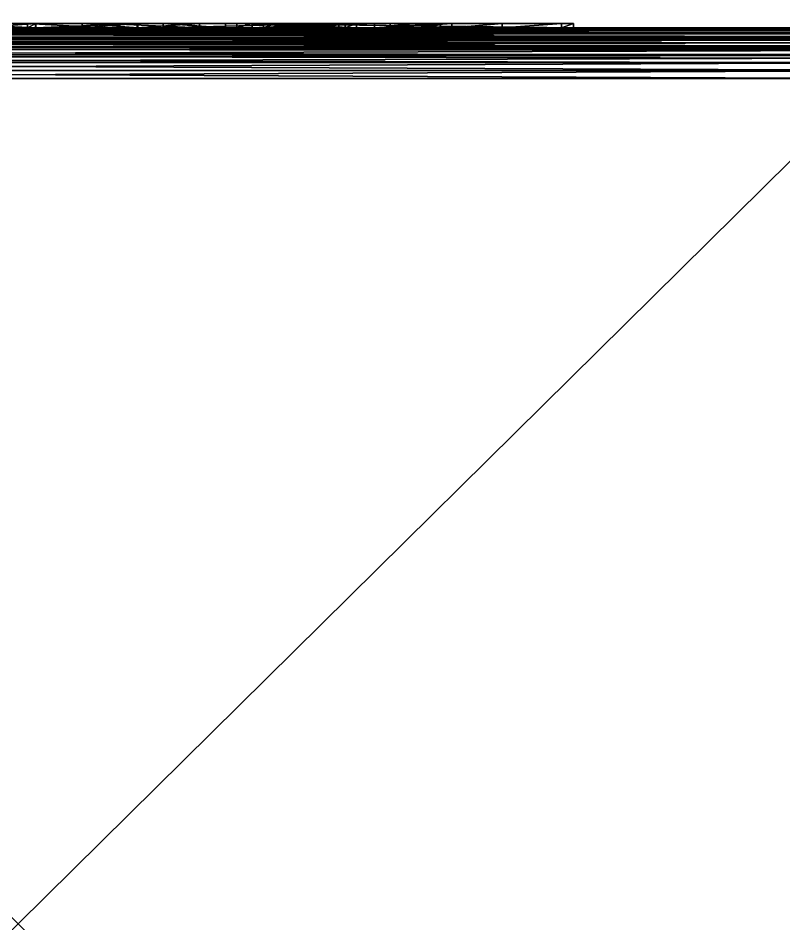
# Model space of a CAD drawing. Extents: x 0 to 3.4, y 0 to 2.1.
# Drawn here: x 1.7 to 2.55, y 1.05 to 2.055 of the extents above; entities that cross this region are included whole.
import ezdxf

# ---------------------------------------------------------------- set-up
doc = ezdxf.new("R2010")
doc.units = 0
for name, color, linetype in [('Triangle_Set', 253, 'CONTINUOUS'), ('Triangle_Set_ncl1_1', 42, 'CONTINUOUS'), ('Triangle_Set_ncl1_2', 254, 'CONTINUOUS'), ('Triangle_Set_ncl1_3', 254, 'CONTINUOUS')]:
    doc.layers.add(name, color=color, linetype=linetype)

msp = doc.modelspace()

# ---------------------------------------------------------------- meshes
at = {"layer": 'Triangle_Set', "color": 253}
mesh = msp.add_polyface(dxfattribs=at)
corners = [(0.75, 2.04384, -0.05616), (0.749381, 2.035524, -0.064476), (0.749793, 2.010469, -0.060996), (0.75, 1.98768, -0.05616), (0.749999, 1.997024, -0.056948), (0.749914, 2.006108, -0.05927), (0.749573, 2.014684, -0.063087), (0.749217, 2.018704, -0.065512), (0.748685, 2.02248, -0.068241), (0.75, 2.04384, -2.64384), (0.749147, 2.04384, -2.653592), (0.75, 1.98768, -2.64384), (0.749147, 0.05616, -2.653592), (0.748354, 2.024193, -2.630345), (0.749381, 2.035524, -2.635524), (0.748958, 2.020733, -2.633074), (0.749664, 2.013196, -2.637709), (0.749936, 2.005037, -2.641086), (0.749996, 1.996445, -2.643152), (0.749793, 2.039004, -2.610469), (0.75, 2.04384, -2.58768), (0.749999, 2.043052, -2.597024), (0.749914, 2.04073, -2.606108), (0.749573, 2.036913, -2.614684), (0.749217, 2.034488, -2.618704), (0.747537, 2.027391, -2.627391), (0.748685, 2.031759, -2.62248), (0.748958, 2.033074, -0.079267), (0.748354, 2.030345, -0.075807), (0.749664, 2.037709, -0.086804), (0.749936, 2.041086, -0.094963), (0.749996, 2.043152, -0.103555), (0.75, 2.04384, -0.11232), (0.749147, 2.053592, -2.64384), (0.749147, 2.053592, -0.05616), (0.747863, 2.054796, -2.654586), (0.749147, 2.04384, -0.046408), (0.747863, 2.054796, -0.045414), (0.75, 0.11232, -0.05616), (0.749147, 0.05616, -0.046408), (2.650001, 1.997024, -2.643052), (2.65, 1.98768, -2.64384), (2.65, 2.04384, -2.64384)]
mesh.append_faces([[corners[k] for k in face] for face in [(0, 1, 2), (3, 0, 4), (4, 0, 5), (5, 0, 2), (2, 1, 6), (6, 1, 7), (7, 1, 8), (9, 10, 11), (11, 10, 12), (13, 14, 15), (14, 9, 16), (15, 14, 16), (16, 9, 17), (9, 11, 18), (17, 9, 18), (9, 14, 19), (20, 9, 21), (21, 9, 22), (22, 9, 19), (19, 14, 23), (23, 14, 24), (14, 25, 26), (24, 14, 26), (27, 28, 1), (29, 27, 1), (30, 29, 0), (31, 0, 32), (31, 30, 0), (0, 29, 1), (9, 20, 33), (0, 34, 32), (20, 32, 33), (32, 34, 33), (9, 33, 10), (10, 33, 35), (34, 0, 36), (37, 34, 36), (0, 3, 36), (3, 38, 36), (38, 39, 36), (40, 41, 42)]], dxfattribs={"color": 253})
mesh = msp.add_polyface(dxfattribs=at)
corners = [(0.75, 0.05616, -2.64384), (0.749309, 0.047375, -2.64384), (0.75, 0.05616, -2.58768), (0.75, 0.05616, -0.05616), (0.75, 0.05616, -0.11232), (0.749147, 0.046408, -0.05616), (0.747251, 0.038806, -2.64384), (0.748354, 0.069655, -2.624193), (0.749381, 0.064476, -2.635524), (0.748958, 0.066926, -2.620733), (0.749664, 0.062291, -2.613196), (0.749936, 0.058914, -2.605037), (0.749996, 0.056848, -2.596445), (0.748958, 0.079267, -0.066926), (0.748354, 0.075807, -0.069655), (0.749381, 0.064476, -0.064476), (0.749664, 0.086804, -0.062291), (0.749936, 0.094963, -0.058914), (0.749996, 0.103555, -0.056848), (0.75, 0.11232, -0.05616), (0.75, 0.11232, -2.64384), (0.749147, 0.05616, -2.653592), (0.75, 1.98768, -2.64384), (0.749999, 0.102976, -2.643052), (0.749914, 0.093892, -2.64073), (0.749793, 0.089531, -2.639004), (0.749217, 0.081296, -2.634488), (0.748685, 0.07752, -2.631759), (0.749573, 0.085316, -2.636913), (0.749147, 0.05616, -0.046408), (0.747863, 0.045204, -2.654586), (0.747863, 0.045204, -0.045414), (0.749999, 0.056948, -0.102976), (0.749914, 0.05927, -0.093892), (0.749793, 0.060996, -0.089531), (0.749217, 0.065512, -0.081296), (0.748685, 0.068241, -0.07752), (0.747537, 0.072609, -0.072609), (0.749573, 0.063087, -0.085316), (2.65, 0.05616, -2.58768), (2.65, 0.05616, -2.64384), (2.650001, 0.056948, -2.597024)]
mesh.append_faces([[corners[k] for k in face] for face in [(0, 1, 2), (3, 4, 5), (6, 5, 1), (4, 2, 5), (2, 1, 5), (7, 8, 9), (8, 0, 10), (9, 8, 10), (10, 0, 11), (0, 2, 12), (11, 0, 12), (13, 14, 15), (16, 13, 15), (17, 16, 3), (18, 3, 19), (18, 17, 3), (3, 16, 15), (0, 20, 21), (20, 22, 21), (20, 0, 23), (23, 0, 24), (24, 0, 25), (25, 0, 8), (26, 8, 27), (28, 25, 8), (26, 28, 8), (3, 29, 19), (0, 21, 1), (1, 21, 30), (29, 3, 5), (29, 5, 31), (4, 3, 32), (32, 3, 33), (33, 3, 34), (34, 3, 15), (35, 15, 36), (36, 15, 37), (38, 34, 15), (35, 38, 15), (39, 40, 41)]], dxfattribs={"color": 253})
at = {"layer": 'Triangle_Set_ncl1_1', "color": 42}
mesh = msp.add_polyface(dxfattribs=at)
corners = [(2.65, 0.11232, -2.64384), (2.65, 1.98768, -2.64384), (0.75, 0.11232, -2.64384), (0.75, 1.98768, -2.64384), (0.75, 0.11232, -0.05616), (0.75, 1.98768, -0.05616), (2.65, 0.11232, -0.05616), (2.65, 1.98768, -0.05616), (2.65, 2.04384, -2.58768), (2.65, 2.04384, -0.11232), (0.75, 2.04384, -2.58768), (0.75, 2.04384, -0.11232), (0.75, 0.05616, -2.58768), (0.75, 0.05616, -0.11232), (2.65, 0.05616, -2.58768), (2.65, 0.05616, -0.11232), (0.747537, 0.072609, -2.627391), (2.652463, 0.072609, -2.627391), (0.747537, 0.072609, -0.072609), (2.652463, 0.072609, -0.072609), (0.747537, 2.027391, -2.627391), (2.652463, 2.027391, -2.627391), (0.747537, 2.027391, -0.072609), (2.652463, 2.027391, -0.072609), (0.749999, 0.102976, -2.643052), (0.749914, 0.093892, -2.64073), (0.749793, 0.089531, -2.639004), (0.749573, 0.085316, -2.636913), (0.749217, 0.081296, -2.634488), (0.748685, 0.07752, -2.631759), (2.651646, 0.075807, -2.630345), (2.651042, 0.079267, -2.633074), (2.650336, 0.086804, -2.637709), (2.650064, 0.094963, -2.641086), (2.650004, 0.103555, -2.643152), (2.650001, 0.056948, -2.597024), (2.650086, 0.05927, -2.606108), (2.650207, 0.060996, -2.610469), (2.650427, 0.063087, -2.614684), (2.650783, 0.065512, -2.618704), (2.651315, 0.068241, -2.62248), (0.748354, 0.069655, -2.624193), (0.748958, 0.066926, -2.620733), (0.749664, 0.062291, -2.613196), (0.749936, 0.058914, -2.605037), (0.749996, 0.056848, -2.596445), (0.749999, 0.056948, -0.102976), (0.749914, 0.05927, -0.093892), (0.749793, 0.060996, -0.089531), (0.749573, 0.063087, -0.085316), (0.749217, 0.065512, -0.081296), (0.748685, 0.068241, -0.07752), (2.651646, 0.069655, -0.075807), (2.651042, 0.066926, -0.079267), (2.650336, 0.062291, -0.086804), (2.650064, 0.058914, -0.094963), (2.650004, 0.056848, -0.103555), (2.650001, 0.102976, -0.056948), (2.650086, 0.093892, -0.05927), (2.650207, 0.089531, -0.060996), (2.650427, 0.085316, -0.063087), (2.650783, 0.081296, -0.065512), (2.651315, 0.07752, -0.068241), (0.748354, 0.075807, -0.069655), (0.748958, 0.079267, -0.066926), (0.749664, 0.086804, -0.062291), (0.749936, 0.094963, -0.058914), (0.749996, 0.103555, -0.056848), (0.749999, 2.043052, -2.597024), (0.749914, 2.04073, -2.606108), (0.749793, 2.039004, -2.610469), (0.749573, 2.036913, -2.614684), (0.749217, 2.034488, -2.618704), (0.748685, 2.031759, -2.62248), (2.651646, 2.030345, -2.624193), (2.651042, 2.033074, -2.620733), (2.650336, 2.037709, -2.613196), (2.650064, 2.041086, -2.605037), (2.650004, 2.043152, -2.596445), (2.650001, 1.997024, -2.643052), (2.650086, 2.006108, -2.64073), (2.650207, 2.010469, -2.639004), (2.650427, 2.014684, -2.636913), (2.650783, 2.018704, -2.634488), (2.651315, 2.02248, -2.631759), (0.748354, 2.024193, -2.630345), (0.748958, 2.020733, -2.633074), (0.749664, 2.013196, -2.637709), (0.749936, 2.005037, -2.641086), (0.749996, 1.996445, -2.643152), (0.749999, 1.997024, -0.056948), (0.749914, 2.006108, -0.05927), (0.749793, 2.010469, -0.060996), (0.749573, 2.014684, -0.063087), (0.749217, 2.018704, -0.065512), (0.748685, 2.02248, -0.068241), (2.651646, 2.024193, -0.069655), (2.651042, 2.020733, -0.066926), (2.650336, 2.013196, -0.062291), (2.650064, 2.005037, -0.058914), (2.650004, 1.996445, -0.056848), (2.650001, 2.043052, -0.102976), (2.650086, 2.04073, -0.093892), (2.650207, 2.039004, -0.089531), (2.650427, 2.036913, -0.085316), (2.650783, 2.034488, -0.081296), (2.651315, 2.031759, -0.07752), (0.748354, 2.030345, -0.075807), (0.748958, 2.033074, -0.079267), (0.749664, 2.037709, -0.086804), (0.749936, 2.041086, -0.094963), (0.749996, 2.043152, -0.103555)]
mesh.append_faces([[corners[k] for k in face] for face in [(1, 3, 2), (1, 2, 0), (4, 5, 6), (6, 5, 7), (10, 9, 11), (9, 10, 8), (13, 15, 14), (12, 13, 14), (16, 30, 29), (29, 31, 28), (28, 32, 27), (27, 32, 26), (26, 33, 25), (25, 33, 24), (24, 34, 2), (0, 2, 34), (34, 24, 33), (33, 26, 32), (32, 28, 31), (31, 29, 30), (30, 16, 17), (17, 16, 41), (36, 37, 44), (35, 45, 14), (35, 36, 44), (37, 38, 43), (12, 14, 45), (38, 39, 43), (45, 35, 44), (39, 40, 42), (44, 37, 43), (43, 39, 42), (40, 17, 41), (42, 40, 41), (51, 18, 52), (50, 51, 53), (49, 50, 54), (48, 49, 54), (47, 48, 55), (46, 47, 55), (13, 46, 56), (15, 13, 56), (56, 46, 55), (55, 48, 54), (54, 50, 53), (53, 51, 52), (52, 18, 19), (19, 18, 63), (58, 59, 66), (57, 58, 66), (6, 57, 67), (59, 60, 65), (4, 6, 67), (60, 61, 65), (67, 57, 66), (61, 62, 64), (66, 59, 65), (65, 61, 64), (62, 19, 63), (64, 62, 63), (73, 20, 74), (72, 73, 75), (71, 72, 76), (70, 71, 76), (69, 70, 77), (68, 69, 77), (10, 68, 78), (8, 10, 78), (78, 68, 77), (77, 70, 76), (76, 72, 75), (75, 73, 74), (74, 20, 21), (21, 20, 85), (80, 81, 88), (79, 80, 88), (1, 79, 89), (81, 82, 87), (3, 1, 89), (82, 83, 87), (89, 79, 88), (83, 84, 86), (88, 81, 87), (87, 83, 86), (84, 21, 85), (86, 84, 85), (22, 96, 95), (95, 97, 94), (94, 98, 93), (93, 98, 92), (92, 99, 91), (91, 99, 90), (90, 100, 5), (7, 5, 100), (100, 90, 99), (99, 92, 98), (98, 94, 97), (97, 95, 96), (96, 22, 23), (23, 22, 107), (102, 103, 110), (101, 111, 9), (101, 102, 110), (103, 104, 109), (11, 9, 111), (104, 105, 109), (111, 101, 110), (105, 106, 108), (110, 103, 109), (109, 105, 108), (106, 23, 107), (108, 106, 107)]], dxfattribs={"color": 42})
at = {"layer": 'Triangle_Set_ncl1_2', "color": 254}
mesh = msp.add_polyface(dxfattribs=at)
corners = [(1.985419, 2.04384, -1.347971), (2.095678, 2.04384, -1.347661), (2.095678, 2.04884, -1.347661), (1.985419, 2.04884, -1.347971), (2.168826, 2.04384, -1.347321), (2.168826, 2.04884, -1.347321), (2.113006, 2.04384, -1.15317), (2.113006, 2.04884, -1.15317), (2.181545, 2.04384, -1.15317), (2.181545, 2.04884, -1.15317), (2.23735, 2.04384, -1.347321), (2.23735, 2.04884, -1.347321), (2.303226, 2.04384, -1.347315), (2.303226, 2.04884, -1.347315), (2.316578, 2.04384, -1.393777), (2.316578, 2.04884, -1.393777), (1.930327, 2.04384, -1.393777), (1.930327, 2.04884, -1.393777), (1.86112, 2.04384, -1.15317), (1.86112, 2.04884, -1.15317), (2.042906, 2.04384, -1.15317), (2.042906, 2.04884, -1.15317), (2.055897, 2.04384, -1.198954), (2.055897, 2.04884, -1.198954), (1.942637, 2.04384, -1.198954), (1.942637, 2.04884, -1.198954), (1.959706, 2.04384, -1.258746), (1.959706, 2.04884, -1.258746), (2.062947, 2.04384, -1.258746), (2.062947, 2.04884, -1.258746), (2.075652, 2.04384, -1.303218), (2.075652, 2.04884, -1.303218), (1.972396, 2.04384, -1.303218), (1.972396, 2.04884, -1.303218)]
mesh.append_faces([[corners[k] for k in face] for face in [(0, 3, 2), (0, 2, 1), (1, 2, 5), (1, 5, 4), (4, 5, 7), (4, 7, 6), (6, 7, 9), (6, 9, 8), (8, 9, 11), (8, 11, 10), (10, 11, 13), (10, 13, 12), (12, 13, 15), (12, 15, 14), (14, 15, 17), (14, 17, 16), (16, 17, 19), (16, 19, 18), (18, 19, 21), (18, 21, 20), (20, 21, 23), (20, 23, 22), (22, 23, 25), (22, 25, 24), (24, 25, 27), (24, 27, 26), (26, 27, 29), (26, 29, 28), (28, 29, 31), (28, 31, 30), (30, 31, 33), (30, 33, 32), (32, 33, 3), (32, 3, 0), (25, 19, 27), (21, 19, 25), (7, 5, 9), (5, 15, 11), (9, 5, 11), (11, 15, 13), (2, 3, 17), (5, 2, 15), (15, 2, 17), (19, 17, 27), (23, 21, 25), (27, 33, 29), (29, 33, 31), (17, 3, 33), (27, 17, 33), (4, 6, 8), (14, 4, 10), (4, 8, 10), (14, 10, 12), (1, 4, 14), (1, 14, 16), (18, 20, 24), (16, 18, 26), (20, 22, 24), (18, 24, 26), (26, 28, 32), (16, 26, 32), (28, 30, 32), (1, 16, 0), (16, 32, 0)]], dxfattribs={"color": 254})
at = {"layer": 'Triangle_Set_ncl1_3', "color": 254}
mesh = msp.add_polyface(dxfattribs=at)
corners = [(1.90134, 2.04384, -1.393777), (1.795811, 2.04384, -1.393777), (1.795811, 2.04884, -1.393777), (1.90134, 2.04884, -1.393777), (1.710558, 2.04384, -1.221884), (1.710558, 2.04884, -1.221884), (1.719811, 2.04384, -1.393777), (1.719811, 2.04884, -1.393777), (1.617345, 2.04384, -1.393777), (1.617345, 2.04884, -1.393777), (1.561343, 2.04384, -1.198946), (1.561343, 2.04884, -1.198946), (1.427963, 2.04384, -1.198946), (1.427963, 2.04884, -1.198946), (1.445002, 2.04384, -1.258746), (1.445002, 2.04884, -1.258746), (1.548259, 2.04384, -1.258746), (1.548259, 2.04884, -1.258746), (1.560964, 2.04384, -1.303226), (1.560964, 2.04884, -1.303226), (1.457692, 2.04384, -1.303226), (1.457692, 2.04884, -1.303226), (1.470714, 2.04384, -1.347979), (1.470714, 2.04884, -1.347979), (1.580338, 2.04384, -1.347979), (1.580338, 2.04884, -1.347979), (1.593345, 2.04384, -1.393777), (1.593345, 2.04884, -1.393777), (1.415593, 2.04384, -1.393777), (1.415593, 2.04884, -1.393777), (1.346356, 2.04384, -1.15317), (1.346356, 2.04884, -1.15317), (1.605564, 2.04384, -1.15317), (1.605564, 2.04884, -1.15317), (1.667069, 2.04384, -1.367377), (1.667069, 2.04884, -1.367377), (1.655062, 2.04384, -1.15317), (1.655062, 2.04884, -1.15317), (1.719206, 2.04384, -1.15317), (1.719206, 2.04884, -1.15317), (1.832831, 2.04384, -1.368408), (1.832831, 2.04884, -1.368408), (1.771021, 2.04384, -1.15317), (1.771021, 2.04884, -1.15317), (1.832163, 2.04384, -1.15317), (1.832163, 2.04884, -1.15317)]
mesh.append_faces([[corners[k] for k in face] for face in [(0, 3, 2), (0, 2, 1), (1, 2, 5), (1, 5, 4), (4, 5, 7), (4, 7, 6), (6, 7, 9), (6, 9, 8), (8, 9, 11), (8, 11, 10), (10, 11, 13), (10, 13, 12), (12, 13, 15), (12, 15, 14), (14, 15, 17), (14, 17, 16), (16, 17, 19), (16, 19, 18), (18, 19, 21), (18, 21, 20), (20, 21, 23), (20, 23, 22), (22, 23, 25), (22, 25, 24), (24, 25, 27), (24, 27, 26), (26, 27, 29), (26, 29, 28), (28, 29, 31), (28, 31, 30), (30, 31, 33), (30, 33, 32), (32, 33, 35), (32, 35, 34), (34, 35, 37), (34, 37, 36), (36, 37, 39), (36, 39, 38), (38, 39, 41), (38, 41, 40), (40, 41, 43), (40, 43, 42), (42, 43, 45), (42, 45, 44), (44, 45, 3), (44, 3, 0), (41, 45, 43), (3, 45, 41), (41, 5, 2), (35, 9, 7), (39, 37, 5), (29, 27, 23), (31, 29, 15), (27, 25, 23), (29, 23, 21), (21, 19, 17), (29, 21, 15), (21, 17, 15), (33, 31, 13), (31, 15, 13), (33, 13, 11), (41, 39, 5), (35, 33, 11), (9, 35, 11), (37, 35, 5), (35, 7, 5), (3, 41, 2), (44, 0, 40), (44, 40, 42), (0, 1, 40), (38, 4, 36), (4, 40, 1), (26, 28, 22), (28, 30, 14), (24, 26, 22), (22, 28, 20), (18, 20, 16), (20, 28, 14), (16, 20, 14), (30, 32, 12), (14, 30, 12), (12, 32, 10), (8, 34, 6), (32, 34, 10), (34, 8, 10), (38, 40, 4), (34, 36, 4), (6, 34, 4)]], dxfattribs={"color": 254})

doc.saveas('drawing.dxf')
